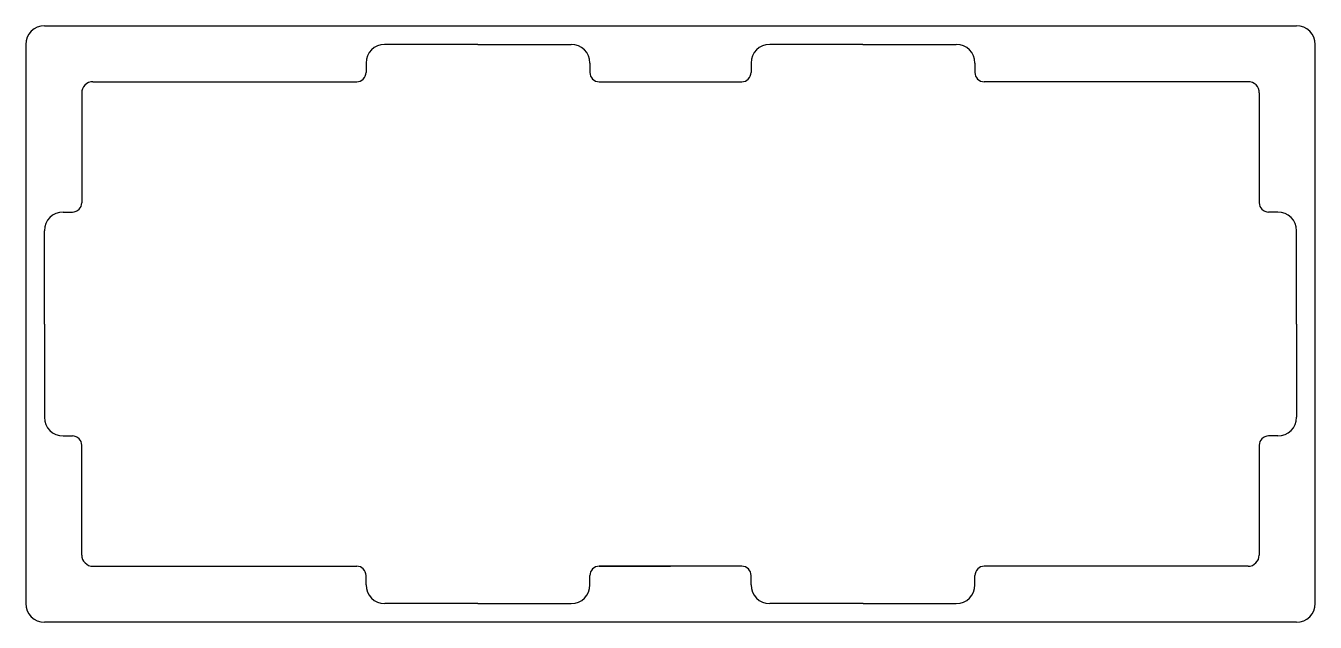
# Model space of a CAD drawing. Header units: millimetres. Extents: x 17 to 362, y 14 to 174.
import ezdxf

# ---------------------------------------------------------------- set-up
doc = ezdxf.new("R2010")
doc.units = ezdxf.units.MM

msp = doc.modelspace()

# ---------------------------------------------------------------- linework, layer by layer
for p, q in [((21.84, 173.94), (357.4, 173.94)), ((16.84, 168.94), (16.84, 19.11)), ((138.02, 168.94), (113.02, 168.94)), ((138.02, 168.94), (163.02, 168.94)), ((241.21, 168.94), (216.21, 168.94)), ((241.21, 168.94), (266.21, 168.94)), ((362.4, 19.11), (362.4, 168.94)), ((108.02, 163.94), (108.02, 161.44)), ((168.02, 163.94), (168.02, 161.44)), ((211.21, 163.94), (211.21, 161.44)), ((271.21, 163.94), (271.21, 161.44)), ((31.84, 155.94), (31.84, 126.52)), ((170.52, 158.94), (208.71, 158.94)), ((170.52, 158.94), (189.61, 158.94)), ((344.39, 158.94), (273.71, 158.94)), ((26.84, 124.02), (29.34, 124.02)), ((352.4, 124.02), (349.9, 124.02)), ((21.84, 94.02), (21.84, 119.02)), ((357.4, 94.02), (357.4, 119.02)), ((21.84, 94.02), (21.84, 69.02)), ((357.4, 94.02), (357.4, 69.02)), ((26.84, 64.02), (29.34, 64.02)), ((352.4, 64.02), (349.9, 64.02)), ((347.4, 61.52), (347.4, 32.11)), ((34.84, 29.11), (105.53, 29.11)), ((208.72, 29.11), (170.53, 29.11)), ((170.53, 29.11), (189.62, 29.11)), ((108.03, 24.11), (108.03, 26.61)), ((168.03, 24.11), (168.03, 26.61)), ((211.22, 24.11), (211.22, 26.61)), ((271.22, 24.11), (271.22, 26.61)), ((138.03, 19.11), (113.03, 19.11)), ((138.03, 19.11), (163.03, 19.11)), ((241.22, 19.11), (216.22, 19.11)), ((241.22, 19.11), (266.22, 19.11)), ((357.4, 14.11), (21.84, 14.11))]:
    msp.add_line(p, q)
at = {"color": 0}
for p, q in [((34.83, 158.94), (105.52, 158.94)), ((347.4, 155.94), (347.4, 126.52)), ((31.84, 32.11), (31.84, 61.52)), ((344.4, 29.11), (273.72, 29.11))]:
    msp.add_line(p, q, dxfattribs=at)
for centre, radius, start, end in [((21.84, 168.94), 5, 90, 180), ((357.4, 168.94), 5, 0, 90), ((113.02, 163.94), 5, 90, 180), ((163.02, 163.94), 5, 0, 90), ((216.21, 163.94), 5, 90, 180), ((266.21, 163.94), 5, 0, 90), ((105.52, 161.44), 2.5, 270, 0), ((170.52, 161.44), 2.5, 180, 270), ((208.71, 161.44), 2.5, 270, 0), ((273.71, 161.44), 2.5, 180, 270), ((34.84, 155.94), 3, 90, 180.5592), ((344.5, 156.03), 2.91, 358.1325, 92.0926), ((29.34, 126.52), 2.5, 270, 0), ((349.9, 126.52), 2.5, 180, 270), ((26.84, 119.02), 5, 90, 180), ((352.4, 119.02), 5, 0, 90), ((26.84, 69.02), 5, 180, 270), ((352.4, 69.02), 5, 270, 0), ((29.34, 61.52), 2.5, 0, 90), ((349.9, 61.52), 2.5, 90, 180), ((34.84, 32.11), 3, 180, 270), ((344.4, 32.11), 3, 270, 0), ((105.53, 26.61), 2.5, 0, 90), ((170.53, 26.61), 2.5, 90, 180), ((208.72, 26.61), 2.5, 0, 90), ((273.72, 26.61), 2.5, 90, 180), ((113.03, 24.11), 5, 180, 270), ((163.03, 24.11), 5, 270, 0), ((216.22, 24.11), 5, 180, 270), ((266.22, 24.11), 5, 270, 0), ((21.84, 19.11), 5, 180, 270), ((357.4, 19.11), 5, 270, 0)]:
    msp.add_arc(centre, radius, start, end)

doc.saveas('drawing.dxf')
